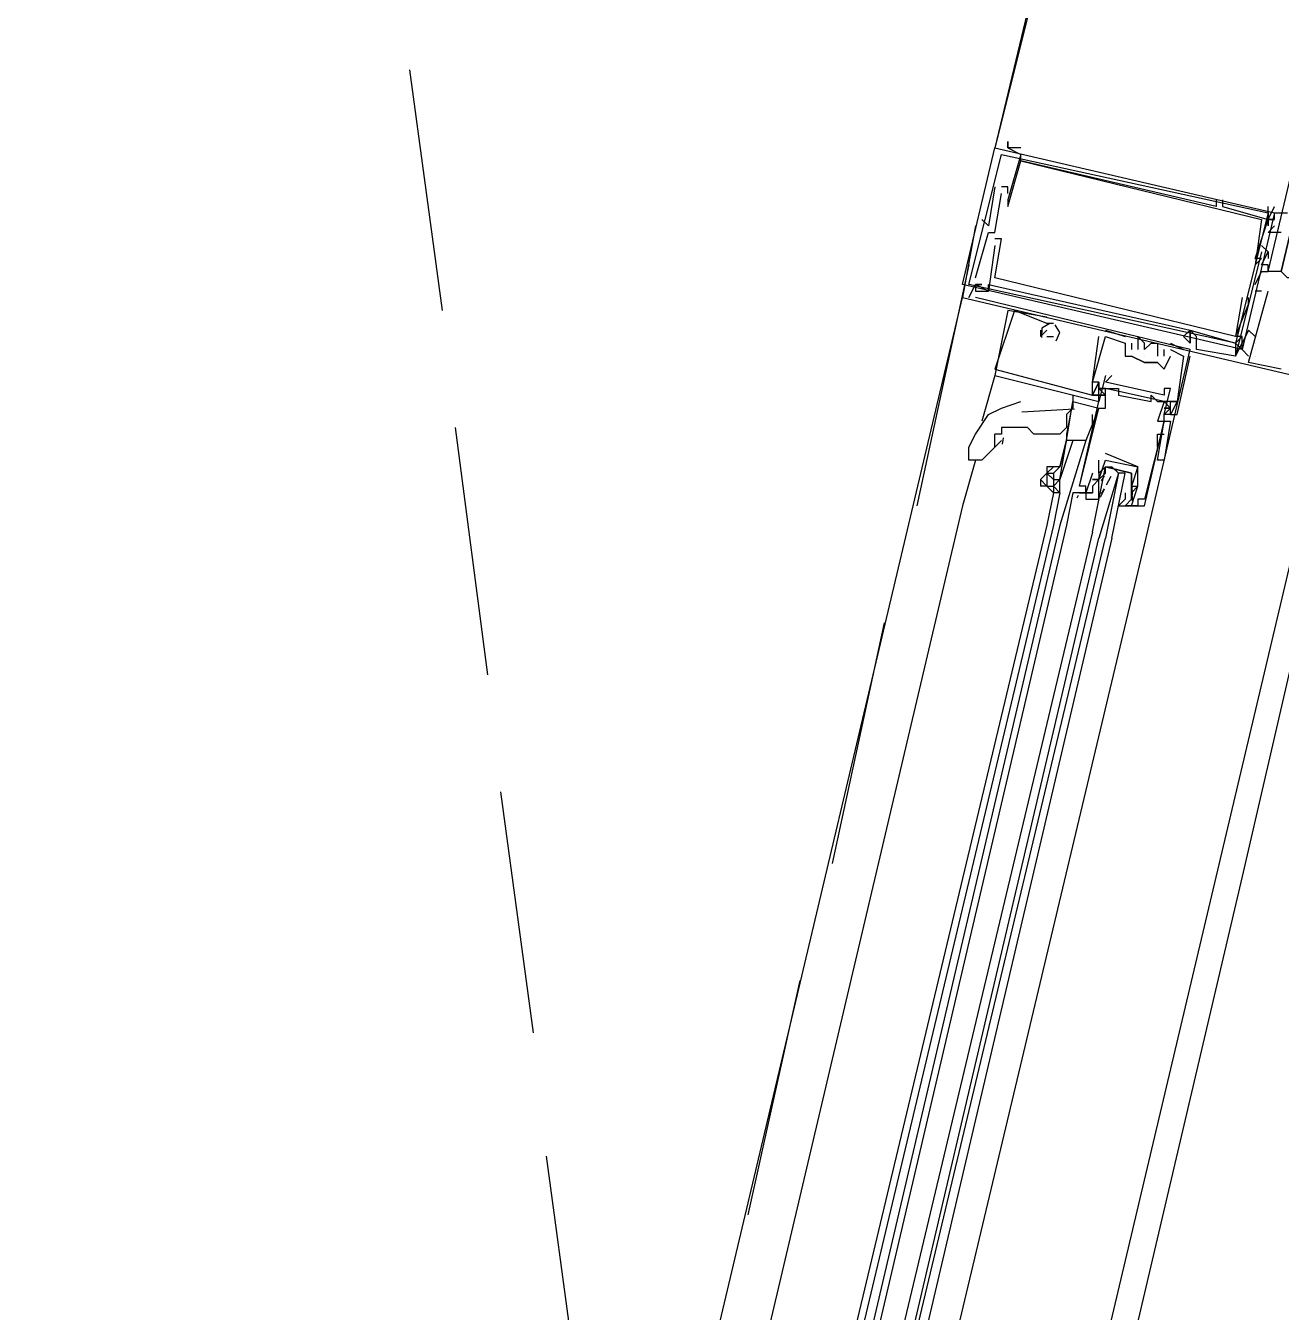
# Model space of a CAD drawing. Header units: feet. Extents: x -84 to 198, y -22 to 181.
# Drawn here: x 129.373 to 131.947, y 134.031 to 136.668 of the extents above; entities that cross this region are included whole.
import ezdxf

# ---------------------------------------------------------------- set-up
doc = ezdxf.new("R2010")
doc.units = ezdxf.units.FT
doc.layers.add('A-LINEA', color=7, linetype='CONTINUOUS')

msp = doc.modelspace()

# ---------------------------------------------------------------- linework, layer by layer
at = {"layer": 'A-LINEA'}
for p, q in [((132.28, 140.2844), (131.36, 136.4178)), ((131.48, 136.8978), (131.36, 136.4178)), ((130.16, 136.5778), (130.2267, 136.0844)), ((131.3867, 136.4311), (131.3867, 136.4311)), ((131.3867, 136.4311), (131.3867, 136.4311)), ((131.3867, 136.4311), (131.3867, 136.4311)), ((131.3867, 136.4178), (131.3867, 136.4178)), ((131.3867, 136.4178), (131.3867, 136.4178)), ((131.3867, 136.4178), (131.3867, 136.4178)), ((131.3867, 136.4178), (131.3867, 136.4178)), ((131.3867, 136.4178), (131.3867, 136.4178)), ((131.3867, 136.4178), (131.3867, 136.4178)), ((131.4133, 136.4178), (131.4133, 136.4178)), ((131.4133, 136.4178), (131.4133, 136.4178)), ((131.4133, 136.4178), (131.4133, 136.4178)), ((131.4133, 136.4044), (131.4133, 136.4044)), ((131.4133, 136.4044), (131.4133, 136.4044)), ((131.4133, 136.4044), (131.4133, 136.4044)), ((131.4133, 136.4044), (131.4133, 136.4044)), ((131.4133, 136.4044), (131.4133, 136.4044)), ((131.4133, 136.4044), (131.4133, 136.4044)), ((131.4133, 136.3911), (131.4133, 136.3911)), ((131.4133, 136.3911), (131.4133, 136.3911)), ((131.4133, 136.3911), (131.4133, 136.3911)), ((131.4133, 136.3911), (131.4133, 136.3911)), ((131.4133, 136.3911), (131.4133, 136.3911)), ((131.4133, 136.3911), (131.4133, 136.3911)), ((131.36, 136.3378), (131.36, 136.3378)), ((131.36, 136.3378), (131.36, 136.3378)), ((131.36, 136.3378), (131.36, 136.3378)), ((131.3733, 136.3378), (131.3733, 136.3378)), ((131.3733, 136.3378), (131.3733, 136.3378)), ((131.3733, 136.3378), (131.3733, 136.3378)), ((131.3733, 136.3244), (131.3733, 136.3244)), ((131.3733, 136.3244), (131.3733, 136.3244)), ((131.3733, 136.3244), (131.3733, 136.3244)), ((131.3867, 136.3378), (131.3867, 136.3378)), ((131.3867, 136.3378), (131.3867, 136.3378)), ((131.3867, 136.3378), (131.3867, 136.3378)), ((131.3867, 136.3244), (131.3867, 136.3244)), ((131.3867, 136.3244), (131.3867, 136.3244)), ((131.3867, 136.3244), (131.3867, 136.3244)), ((131.3867, 136.3111), (131.3867, 136.3111)), ((131.3867, 136.3111), (131.3867, 136.3111)), ((131.3867, 136.3111), (131.3867, 136.3111)), ((131.3867, 136.2978), (131.3867, 136.2978)), ((131.3867, 136.2978), (131.3867, 136.2978)), ((131.3867, 136.2978), (131.3867, 136.2978)), ((131.8133, 136.3111), (131.8133, 136.3111)), ((131.8133, 136.3111), (131.8133, 136.3111)), ((131.8133, 136.3111), (131.8133, 136.3111)), ((131.8133, 136.2978), (131.8133, 136.2978)), ((131.8133, 136.2978), (131.8133, 136.2978)), ((131.8133, 136.2978), (131.8133, 136.2978)), ((131.8267, 136.3111), (131.8267, 136.3111)), ((131.8267, 136.3111), (131.8267, 136.3111)), ((131.8267, 136.3111), (131.8267, 136.3111)), ((131.8267, 136.2978), (131.8267, 136.2978)), ((131.8267, 136.2978), (131.8267, 136.2978)), ((131.8267, 136.2978), (131.8267, 136.2978)), ((131.92, 136.2978), (131.92, 136.2978)), ((131.92, 136.2978), (131.92, 136.2978)), ((131.92, 136.2978), (131.92, 136.2978)), ((131.9333, 136.2978), (131.9333, 136.2978)), ((131.9333, 136.2978), (131.9333, 136.2978)), ((131.9333, 136.2978), (131.9333, 136.2978)), ((131.3333, 136.2711), (131.3333, 136.2711)), ((131.3333, 136.2711), (131.3333, 136.2711)), ((131.3333, 136.2711), (131.3333, 136.2711)), ((131.9067, 136.2711), (131.9067, 136.2711)), ((131.9067, 136.2711), (131.9067, 136.2711)), ((131.9067, 136.2711), (131.9067, 136.2711)), ((131.92, 136.2711), (131.92, 136.2711)), ((131.92, 136.2711), (131.92, 136.2711)), ((131.92, 136.2711), (131.92, 136.2711)), ((131.92, 136.2711), (131.92, 136.2711)), ((131.92, 136.2711), (131.92, 136.2711)), ((131.92, 136.2711), (131.92, 136.2711)), ((131.32, 136.2578), (131.32, 136.2578)), ((131.32, 136.2578), (131.32, 136.2578)), ((131.32, 136.2578), (131.32, 136.2578)), ((131.3333, 136.2578), (131.3333, 136.2578)), ((131.3333, 136.2578), (131.3333, 136.2578)), ((131.3333, 136.2578), (131.3333, 136.2578)), ((131.3467, 136.2578), (131.3467, 136.2578)), ((131.3467, 136.2578), (131.3467, 136.2578)), ((131.3467, 136.2578), (131.3467, 136.2578)), ((131.3467, 136.2444), (131.3467, 136.2444)), ((131.3467, 136.2444), (131.3467, 136.2444)), ((131.3467, 136.2444), (131.3467, 136.2444)), ((131.36, 136.2444), (131.36, 136.2444)), ((131.36, 136.2444), (131.36, 136.2444)), ((131.36, 136.2444), (131.36, 136.2444)), ((131.9467, 136.2578), (131.9467, 136.2578)), ((131.9467, 136.2578), (131.9467, 136.2578)), ((131.36, 136.2311), (131.36, 136.2311)), ((131.36, 136.2311), (131.36, 136.2311)), ((131.36, 136.2311), (131.36, 136.2311)), ((131.36, 136.2178), (131.36, 136.2178)), ((131.36, 136.2178), (131.36, 136.2178)), ((131.36, 136.2178), (131.36, 136.2178)), ((131.3733, 136.2311), (131.3733, 136.2311)), ((131.3733, 136.2311), (131.3733, 136.2311)), ((131.3733, 136.2311), (131.3733, 136.2311)), ((131.92, 136.2044), (131.9067, 136.2178)), ((131.9067, 136.2178), (131.9067, 136.2178)), ((131.92, 136.2044), (131.9067, 136.2178)), ((131.9067, 136.2178), (131.9067, 136.2178)), ((131.92, 136.2044), (131.9067, 136.2178)), ((131.9067, 136.2178), (131.9067, 136.2178)), ((131.8933, 136.1911), (131.8933, 136.1911)), ((131.8933, 136.1911), (131.8933, 136.1911)), ((131.8933, 136.1911), (131.8933, 136.1911)), ((131.9067, 136.2044), (131.9067, 136.2044)), ((131.9067, 136.2044), (131.9067, 136.2044)), ((131.9067, 136.2044), (131.9067, 136.2044)), ((131.9067, 136.1911), (131.9067, 136.1911)), ((131.9067, 136.1911), (131.9067, 136.1911)), ((131.9067, 136.1911), (131.9067, 136.1911)), ((131.92, 136.2044), (131.92, 136.2044)), ((131.92, 136.2044), (131.92, 136.2044)), ((131.92, 136.2044), (131.92, 136.2044)), ((131.92, 136.2044), (131.92, 136.2044)), ((131.92, 136.2044), (131.92, 136.2044)), ((131.92, 136.2044), (131.92, 136.2044)), ((131.92, 136.1911), (131.92, 136.1911)), ((131.92, 136.1911), (131.92, 136.1911)), ((131.92, 136.1911), (131.92, 136.1911)), ((131.3067, 136.1778), (131.2, 135.6844)), ((131.8933, 136.1778), (131.8933, 136.1778)), ((131.8933, 136.1778), (131.8933, 136.1778)), ((131.8933, 136.1778), (131.8933, 136.1778)), ((131.9067, 136.1778), (131.9067, 136.1778)), ((131.9067, 136.1778), (131.9067, 136.1778)), ((131.9067, 136.1778), (131.9067, 136.1778)), ((131.9067, 136.1644), (131.9067, 136.1644)), ((131.9067, 136.1644), (131.9067, 136.1644)), ((131.9067, 136.1644), (131.9067, 136.1644)), ((131.92, 136.1778), (131.92, 136.1778)), ((131.92, 136.1778), (131.92, 136.1778)), ((131.92, 136.1778), (131.92, 136.1778)), ((131.92, 136.1644), (131.92, 136.1644)), ((131.92, 136.1644), (131.92, 136.1644)), ((131.92, 136.1644), (131.92, 136.1644)), ((131.32, 136.1511), (131.32, 136.1511)), ((131.32, 136.1511), (131.32, 136.1511)), ((131.32, 136.1511), (131.32, 136.1511)), ((131.32, 136.1378), (131.32, 136.1378)), ((131.32, 136.1378), (131.32, 136.1378)), ((131.32, 136.1378), (131.32, 136.1378)), ((131.32, 136.1378), (131.32, 136.1378)), ((131.32, 136.1378), (131.32, 136.1378)), ((131.32, 136.1378), (131.32, 136.1378)), ((131.32, 136.1378), (131.32, 136.1378)), ((131.32, 136.1378), (131.32, 136.1378)), ((131.32, 136.1378), (131.32, 136.1378)), ((131.3333, 136.1378), (131.3333, 136.1378)), ((131.3333, 136.1378), (131.3333, 136.1378)), ((131.3333, 136.1378), (131.3333, 136.1378)), ((131.3467, 136.1378), (131.3467, 136.1378)), ((131.3467, 136.1378), (131.3467, 136.1378)), ((131.3467, 136.1378), (131.3467, 136.1378)), ((131.36, 136.1511), (131.36, 136.1511)), ((131.36, 136.1511), (131.36, 136.1511)), ((131.36, 136.1511), (131.36, 136.1511)), ((131.8933, 136.1378), (131.8933, 136.1378)), ((131.8933, 136.1378), (131.8933, 136.1378)), ((131.8933, 136.1378), (131.8933, 136.1378)), ((129.3733, 128.0044), (131.2933, 136.1111)), ((131.2933, 136.1111), (131.2933, 136.1111)), ((131.2933, 136.1111), (131.2933, 136.1111)), ((131.2933, 136.1111), (131.2933, 136.1111)), ((131.3067, 136.1111), (131.3067, 136.1111)), ((131.3067, 136.1111), (131.3067, 136.1111)), ((131.3067, 136.1111), (131.3067, 136.1111)), ((131.32, 136.1244), (131.32, 136.1244)), ((131.32, 136.1244), (131.32, 136.1244)), ((131.32, 136.1244), (131.32, 136.1244)), ((131.76, 136.0044), (131.32, 136.1111)), ((131.32, 136.1111), (131.32, 136.1111)), ((131.76, 136.0044), (131.32, 136.1111)), ((131.32, 136.1111), (131.32, 136.1111)), ((131.76, 136.0044), (131.32, 136.1111)), ((131.32, 136.1111), (131.32, 136.1111)), ((131.3467, 136.1244), (131.3467, 136.1244)), ((131.3467, 136.1244), (131.3467, 136.1244)), ((131.3467, 136.1244), (131.3467, 136.1244)), ((131.3467, 136.1244), (131.3467, 136.1244)), ((131.3467, 136.1244), (131.3467, 136.1244)), ((131.3467, 136.1244), (131.3467, 136.1244)), ((131.8667, 136.1111), (131.8667, 136.1111)), ((131.8667, 136.1111), (131.8667, 136.1111)), ((131.8667, 136.1111), (131.8667, 136.1111)), ((131.88, 136.1111), (131.88, 136.1111)), ((131.88, 136.1111), (131.88, 136.1111)), ((131.88, 136.1111), (131.88, 136.1111)), ((131.9067, 136.1244), (131.8933, 136.1244)), ((131.8933, 136.1244), (131.8933, 136.1244)), ((131.9067, 136.1244), (131.8933, 136.1244)), ((131.8933, 136.1244), (131.8933, 136.1244)), ((131.9067, 136.1244), (131.8933, 136.1244)), ((131.8933, 136.1244), (131.8933, 136.1244)), ((131.9067, 136.1244), (131.9067, 136.1244)), ((131.9067, 136.1244), (131.9067, 136.1244)), ((131.9067, 136.1244), (131.9067, 136.1244)), ((131.92, 136.1244), (131.92, 136.1244)), ((131.92, 136.1244), (131.92, 136.1244)), ((131.92, 136.1244), (131.92, 136.1244)), ((131.4667, 136.0711), (131.3867, 136.0844)), ((131.3867, 136.0844), (131.3867, 136.0844)), ((131.4667, 136.0711), (131.3867, 136.0844)), ((131.3867, 136.0844), (131.3867, 136.0844)), ((131.4667, 136.0711), (131.3867, 136.0844)), ((131.3867, 136.0844), (131.3867, 136.0844)), ((131.4, 136.0844), (131.4, 136.0844)), ((131.4, 136.0844), (131.4, 136.0844)), ((131.4, 136.0844), (131.4, 136.0844)), ((131.88, 136.0978), (131.88, 136.0978)), ((131.88, 136.0978), (131.88, 136.0978)), ((131.88, 136.0978), (131.88, 136.0978)), ((131.4667, 136.0711), (131.4667, 136.0711)), ((131.4667, 136.0711), (131.4667, 136.0711)), ((131.4667, 136.0711), (131.4667, 136.0711)), ((131.48, 136.0578), (131.4667, 136.0578)), ((131.4667, 136.0578), (131.4667, 136.0578)), ((131.4667, 136.0578), (131.4667, 136.0578)), ((131.48, 136.0578), (131.4667, 136.0578)), ((131.4667, 136.0578), (131.4667, 136.0578)), ((131.4667, 136.0578), (131.4667, 136.0578)), ((131.48, 136.0578), (131.4667, 136.0578)), ((131.4667, 136.0578), (131.4667, 136.0578)), ((131.4667, 136.0578), (131.4667, 136.0578)), ((131.48, 136.0578), (131.48, 136.0578)), ((131.48, 136.0578), (131.48, 136.0578)), ((131.48, 136.0578), (131.48, 136.0578)), ((131.4533, 136.0444), (131.4533, 136.0444)), ((131.4533, 136.0444), (131.4533, 136.0444)), ((131.4533, 136.0444), (131.4533, 136.0444)), ((131.4533, 136.0311), (131.4533, 136.0311)), ((131.4533, 136.0311), (131.4533, 136.0311)), ((131.4533, 136.0311), (131.4533, 136.0311)), ((131.4667, 136.0444), (131.4667, 136.0444)), ((131.4667, 136.0444), (131.4667, 136.0444)), ((131.4667, 136.0444), (131.4667, 136.0444)), ((131.4667, 136.0311), (131.48, 136.0311)), ((131.4667, 136.0311), (131.4667, 136.0311)), ((131.4667, 136.0311), (131.48, 136.0311)), ((131.4667, 136.0311), (131.4667, 136.0311)), ((131.4667, 136.0311), (131.48, 136.0311)), ((131.4667, 136.0311), (131.4667, 136.0311)), ((131.48, 136.0311), (131.48, 136.0311)), ((131.48, 136.0311), (131.48, 136.0311)), ((131.48, 136.0311), (131.48, 136.0311)), ((131.5733, 136.0311), (131.5733, 136.0311)), ((131.5733, 136.0311), (131.5733, 136.0311)), ((131.5733, 136.0311), (131.5733, 136.0311)), ((131.5867, 136.0444), (131.6267, 136.0311)), ((131.5867, 136.0444), (131.5867, 136.0444)), ((131.5867, 136.0444), (131.6267, 136.0311)), ((131.5867, 136.0444), (131.5867, 136.0444)), ((131.5867, 136.0444), (131.6267, 136.0311)), ((131.5867, 136.0444), (131.5867, 136.0444)), ((131.5867, 136.0311), (131.5867, 136.0311)), ((131.5867, 136.0311), (131.5867, 136.0311)), ((131.5867, 136.0311), (131.5867, 136.0311)), ((131.5867, 136.0311), (131.5867, 136.0311)), ((131.5867, 136.0311), (131.5867, 136.0311)), ((131.5867, 136.0311), (131.5867, 136.0311)), ((131.6267, 136.0311), (131.6267, 136.0311)), ((131.6267, 136.0311), (131.6267, 136.0311)), ((131.6267, 136.0311), (131.6267, 136.0311)), ((131.6533, 136.0311), (131.6533, 136.0311)), ((131.6533, 136.0311), (131.6533, 136.0311)), ((131.6533, 136.0311), (131.6533, 136.0311)), ((131.7467, 136.0311), (131.7467, 136.0311)), ((131.7467, 136.0311), (131.7467, 136.0311)), ((131.7467, 136.0311), (131.7467, 136.0311)), ((131.76, 136.0444), (131.76, 136.0444)), ((131.76, 136.0444), (131.76, 136.0444)), ((131.76, 136.0444), (131.76, 136.0444)), ((131.76, 136.0444), (131.76, 136.0444)), ((131.76, 136.0444), (131.76, 136.0444)), ((131.76, 136.0444), (131.76, 136.0444)), ((131.76, 136.0444), (131.76, 136.0444)), ((131.76, 136.0444), (131.76, 136.0444)), ((131.76, 136.0444), (131.76, 136.0444)), ((131.76, 136.0311), (131.76, 136.0311)), ((131.76, 136.0311), (131.76, 136.0311)), ((131.76, 136.0311), (131.76, 136.0311)), ((131.76, 136.0311), (131.76, 136.0311)), ((131.76, 136.0311), (131.76, 136.0311)), ((131.76, 136.0311), (131.76, 136.0311)), ((131.7733, 136.0311), (131.7733, 136.0311)), ((131.7733, 136.0311), (131.7733, 136.0311)), ((131.7733, 136.0311), (131.7733, 136.0311)), ((131.8533, 136.0311), (131.8533, 136.0311)), ((131.8533, 136.0311), (131.8533, 136.0311)), ((131.8533, 136.0311), (131.8533, 136.0311)), ((131.8533, 136.0311), (131.8533, 136.0311)), ((131.8533, 136.0311), (131.8533, 136.0311)), ((131.8533, 136.0311), (131.8533, 136.0311)), ((131.8667, 136.0311), (131.8667, 136.0311)), ((131.8667, 136.0311), (131.8667, 136.0311)), ((131.8667, 136.0311), (131.8667, 136.0311)), ((131.6267, 136.0178), (131.6267, 136.0178)), ((131.6267, 136.0178), (131.6267, 136.0178)), ((131.6267, 136.0178), (131.6267, 136.0178)), ((131.6267, 136.0178), (131.6267, 136.0178)), ((131.6267, 136.0178), (131.6267, 136.0178)), ((131.6267, 136.0178), (131.6267, 136.0178)), ((131.64, 136.0178), (131.64, 136.0178)), ((131.64, 136.0178), (131.64, 136.0178)), ((131.64, 136.0178), (131.64, 136.0178)), ((131.64, 136.0044), (131.64, 136.0044)), ((131.64, 136.0044), (131.64, 136.0044)), ((131.64, 136.0044), (131.64, 136.0044)), ((131.6533, 136.0044), (131.6533, 136.0044)), ((131.6533, 136.0044), (131.6533, 136.0044)), ((131.6533, 136.0044), (131.6533, 136.0044)), ((131.6667, 136.0178), (131.6667, 136.0178)), ((131.6667, 136.0178), (131.6667, 136.0178)), ((131.6667, 136.0178), (131.6667, 136.0178)), ((131.6667, 136.0044), (131.6667, 136.0044)), ((131.6667, 136.0044), (131.6667, 136.0044)), ((131.6667, 136.0044), (131.6667, 136.0044)), ((131.6667, 135.6044), (131.76, 136.0044)), ((131.68, 136.0178), (131.68, 136.0178)), ((131.68, 136.0178), (131.68, 136.0178)), ((131.68, 136.0178), (131.68, 136.0178)), ((131.6933, 136.0178), (131.6933, 136.0178)), ((131.6933, 136.0178), (131.6933, 136.0178)), ((131.6933, 136.0178), (131.6933, 136.0178)), ((131.7067, 135.9911), (131.7067, 136.0044)), ((131.7067, 136.0044), (131.7067, 136.0044)), ((131.7067, 135.9911), (131.7067, 136.0044)), ((131.7067, 136.0044), (131.7067, 136.0044)), ((131.7067, 135.9911), (131.7067, 136.0044)), ((131.7067, 136.0044), (131.7067, 136.0044)), ((131.72, 136.0178), (131.7467, 136.0044)), ((131.72, 136.0178), (131.72, 136.0178)), ((131.72, 136.0178), (131.7467, 136.0044)), ((131.72, 136.0178), (131.72, 136.0178)), ((131.72, 136.0178), (131.7467, 136.0044)), ((131.72, 136.0178), (131.72, 136.0178)), ((131.72, 136.0044), (131.72, 136.0044)), ((131.72, 136.0044), (131.72, 136.0044)), ((131.72, 136.0044), (131.72, 136.0044)), ((131.72, 136.0044), (131.72, 136.0044)), ((131.72, 136.0044), (131.72, 136.0044)), ((131.72, 136.0044), (131.72, 136.0044)), ((131.7467, 136.0044), (131.7467, 136.0044)), ((131.7467, 136.0044), (131.7467, 136.0044)), ((131.7467, 136.0044), (131.7467, 136.0044)), ((131.76, 136.0178), (131.76, 136.0178)), ((131.76, 136.0178), (131.76, 136.0178)), ((131.76, 136.0178), (131.76, 136.0178)), ((131.76, 136.0178), (131.76, 136.0178)), ((131.76, 136.0178), (131.76, 136.0178)), ((131.76, 136.0178), (131.76, 136.0178)), ((131.76, 136.0044), (131.76, 136.0044)), ((131.76, 136.0044), (131.76, 136.0044)), ((131.76, 136.0044), (131.76, 136.0044)), ((131.7733, 136.0044), (131.7733, 136.0044)), ((131.7733, 136.0044), (131.7733, 136.0044)), ((131.7733, 136.0044), (131.7733, 136.0044)), ((131.8533, 136.0178), (131.8533, 136.0178)), ((131.8533, 136.0178), (131.8533, 136.0178)), ((131.8533, 136.0178), (131.8533, 136.0178)), ((131.8667, 136.0178), (131.8667, 136.0178)), ((131.8667, 136.0178), (131.8667, 136.0178)), ((131.8667, 136.0178), (131.8667, 136.0178)), ((131.8933, 136.0178), (131.8933, 136.0178)), ((131.8933, 136.0178), (131.8933, 136.0178)), ((131.6267, 135.9911), (131.6267, 135.9911)), ((131.6267, 135.9911), (131.6267, 135.9911)), ((131.6267, 135.9911), (131.6267, 135.9911)), ((131.64, 135.9911), (131.64, 135.9911)), ((131.64, 135.9911), (131.64, 135.9911)), ((131.64, 135.9911), (131.64, 135.9911)), ((131.64, 135.9911), (131.64, 135.9911)), ((131.6667, 135.9911), (131.6667, 135.9911)), ((131.6667, 135.9911), (131.6667, 135.9911)), ((131.6667, 135.9911), (131.6667, 135.9911)), ((131.6667, 135.9778), (131.6667, 135.9778)), ((131.6667, 135.9778), (131.6667, 135.9778)), ((131.6667, 135.9778), (131.6667, 135.9778)), ((131.6667, 135.9778), (131.6667, 135.9778)), ((131.6667, 135.9778), (131.6667, 135.9778)), ((131.6933, 135.9911), (131.6933, 135.9911)), ((131.6933, 135.9911), (131.6933, 135.9911)), ((131.6933, 135.9911), (131.6933, 135.9911)), ((131.6933, 135.9778), (131.6933, 135.9778)), ((131.6933, 135.9778), (131.6933, 135.9778)), ((131.6933, 135.9778), (131.6933, 135.9778)), ((131.7067, 135.9911), (131.7067, 135.9911)), ((131.7067, 135.9911), (131.7067, 135.9911)), ((131.7067, 135.9911), (131.7067, 135.9911)), ((131.72, 135.9911), (131.72, 135.9911)), ((131.72, 135.9911), (131.72, 135.9911)), ((131.72, 135.9911), (131.72, 135.9911)), ((131.7467, 135.9911), (131.7467, 135.9911)), ((131.7467, 135.9911), (131.7467, 135.9911)), ((131.7467, 135.9911), (131.7467, 135.9911)), ((131.7467, 135.9911), (131.7467, 135.9911)), ((131.7467, 135.9911), (131.7467, 135.9911)), ((131.7467, 135.9911), (131.7467, 135.9911)), ((131.76, 135.9911), (131.76, 135.9911)), ((131.76, 135.9911), (131.76, 135.9911)), ((131.76, 135.9911), (131.76, 135.9911)), ((131.8533, 135.9911), (131.8533, 135.9911)), ((131.8533, 135.9911), (131.8533, 135.9911)), ((131.8533, 135.9911), (131.8533, 135.9911)), ((131.8533, 135.9911), (131.8533, 135.9911)), ((131.8533, 135.9911), (131.8533, 135.9911)), ((131.8533, 135.9911), (131.8533, 135.9911)), ((131.88, 135.9778), (131.88, 135.9778)), ((131.88, 135.9778), (131.88, 135.9778)), ((131.88, 135.9778), (131.88, 135.9778)), ((131.8933, 135.9911), (131.8933, 135.9911)), ((131.36, 135.9511), (131.3333, 135.8578)), ((131.36, 135.9644), (131.36, 135.9644)), ((131.36, 135.9644), (131.36, 135.9644)), ((131.36, 135.9644), (131.36, 135.9644)), ((131.36, 135.9511), (131.36, 135.9511)), ((131.36, 135.9511), (131.36, 135.9511)), ((131.36, 135.9511), (131.36, 135.9511)), ((131.36, 135.9511), (131.36, 135.9511)), ((131.36, 135.9511), (131.36, 135.9511)), ((131.36, 135.9511), (131.36, 135.9511)), ((131.5867, 135.9511), (131.5733, 135.8978)), ((131.5867, 135.9511), (131.5867, 135.9511)), ((131.6, 135.9511), (131.6, 135.9511)), ((131.7067, 135.9644), (131.7067, 135.9644)), ((131.7067, 135.9644), (131.7067, 135.9644)), ((131.7067, 135.9644), (131.7067, 135.9644)), ((131.9467, 135.9644), (131.9467, 135.9644)), ((131.9467, 135.9644), (131.9467, 135.9644)), ((131.9467, 135.9644), (131.9467, 135.9644)), ((130.1333, 127.8178), (132.0533, 135.9378)), ((131.56, 135.9378), (131.56, 135.9378)), ((131.56, 135.9378), (131.56, 135.9378)), ((131.56, 135.9378), (131.56, 135.9378)), ((131.56, 135.9378), (131.56, 135.9378)), ((131.56, 135.9378), (131.56, 135.9378)), ((131.56, 135.9378), (131.56, 135.9378)), ((131.5733, 135.9378), (131.5733, 135.9378)), ((131.5733, 135.9378), (131.5733, 135.9378)), ((131.5733, 135.9378), (131.5733, 135.9378)), ((131.5733, 135.9378), (131.5733, 135.9378)), ((131.5733, 135.9378), (131.5733, 135.9378)), ((131.5733, 135.9378), (131.5733, 135.9378)), ((131.5733, 135.9244), (131.5867, 135.9244)), ((131.5733, 135.9244), (131.5867, 135.9244)), ((131.5733, 135.9244), (131.5733, 135.9244)), ((131.5733, 135.9244), (131.5733, 135.9244)), ((131.5733, 135.9244), (131.5867, 135.9244)), ((131.5733, 135.9244), (131.5867, 135.9244)), ((131.5733, 135.9244), (131.5733, 135.9244)), ((131.5733, 135.9244), (131.5733, 135.9244)), ((131.5733, 135.9244), (131.5867, 135.9244)), ((131.5733, 135.9244), (131.5867, 135.9244)), ((131.5733, 135.9244), (131.5733, 135.9244)), ((131.5733, 135.9244), (131.5733, 135.9244)), ((131.5867, 135.9378), (131.5867, 135.9378)), ((131.5867, 135.9244), (131.5867, 135.9244)), ((131.7067, 135.8978), (131.5867, 135.9244)), ((131.7067, 135.8978), (131.5867, 135.9244)), ((131.7067, 135.8978), (131.5867, 135.9244)), ((131.6, 135.9244), (131.6, 135.9244)), ((131.6133, 135.9244), (131.6133, 135.9244)), ((131.7067, 135.9244), (131.7067, 135.9244)), ((131.72, 135.9244), (131.72, 135.9244)), ((131.52, 135.9111), (131.52, 135.8978)), ((131.56, 135.9111), (131.56, 135.9111)), ((131.56, 135.9111), (131.56, 135.9111)), ((131.56, 135.9111), (131.56, 135.9111)), ((131.56, 135.9111), (131.56, 135.9111)), ((131.56, 135.9111), (131.56, 135.9111)), ((131.56, 135.9111), (131.56, 135.9111)), ((131.56, 135.8978), (131.56, 135.8978)), ((131.5733, 135.9111), (131.5867, 135.9111)), ((131.5733, 135.9111), (131.5733, 135.9111)), ((131.5733, 135.9111), (131.5867, 135.9111)), ((131.5733, 135.9111), (131.5733, 135.9111)), ((131.5733, 135.9111), (131.5867, 135.9111)), ((131.5733, 135.9111), (131.5733, 135.9111)), ((131.5733, 135.8978), (131.5733, 135.8978)), ((131.5733, 135.8978), (131.5733, 135.8978)), ((131.5733, 135.8978), (131.5733, 135.8978)), ((131.5733, 135.8978), (131.5733, 135.8978)), ((131.5733, 135.8978), (131.5733, 135.8978)), ((131.6133, 135.9111), (131.6133, 135.9111)), ((131.68, 135.9111), (131.68, 135.9111)), ((131.68, 135.8978), (131.68, 135.8978)), ((131.6933, 135.8978), (131.6933, 135.8978)), ((131.7067, 135.9111), (131.7067, 135.9111)), ((131.7067, 135.8978), (131.7067, 135.8978)), ((131.72, 135.8978), (131.7067, 135.8978)), ((131.72, 135.8978), (131.72, 135.8978)), ((131.72, 135.8978), (131.72, 135.8978)), ((131.72, 135.8978), (131.72, 135.8978)), ((131.72, 135.8978), (131.72, 135.8978)), ((131.7333, 135.8978), (131.7333, 135.8978)), ((131.7333, 135.8978), (131.7333, 135.8978)), ((131.7333, 135.8978), (131.7333, 135.8978)), ((131.7333, 135.8978), (131.7333, 135.8978)), ((131.7333, 135.8978), (131.7333, 135.8978)), ((131.7333, 135.8978), (131.7333, 135.8978)), ((131.5228, 135.8823), (131.4152, 135.8762)), ((131.5733, 135.8844), (131.5467, 135.8178)), ((131.56, 135.8311), (131.56, 135.8711)), ((131.5733, 135.8844), (131.5733, 135.8844)), ((131.5867, 135.8844), (131.5867, 135.8844)), ((131.7067, 135.8711), (131.7067, 135.8711)), ((131.72, 135.8711), (131.7067, 135.8711)), ((131.72, 135.8711), (131.72, 135.8711)), ((131.72, 135.8711), (131.72, 135.8711)), ((131.72, 135.8711), (131.72, 135.8711)), ((131.7333, 135.8711), (131.7333, 135.8711)), ((131.7333, 135.8711), (131.7333, 135.8711)), ((131.7333, 135.8711), (131.7333, 135.8711)), ((130.2533, 135.8444), (130.32, 135.3378)), ((131.3467, 135.8578), (131.3467, 135.8578)), ((131.6933, 135.8578), (131.6933, 135.8578)), ((131.6933, 135.7778), (131.7067, 135.8578)), ((131.6933, 135.7778), (131.7067, 135.8578)), ((131.7067, 135.8578), (131.7067, 135.8578)), ((131.7067, 135.8578), (131.7067, 135.8578)), ((131.72, 135.8578), (131.72, 135.8578)), ((131.3733, 135.8178), (131.36, 135.8044)), ((131.3766, 135.8234), (131.3748, 135.8105)), ((131.4933, 135.8311), (131.4933, 135.8311)), ((131.4933, 135.8311), (131.4933, 135.8311)), ((131.5467, 135.8178), (131.4933, 135.6444)), ((131.4933, 135.7644), (131.5067, 135.8178)), ((131.5067, 135.8178), (131.4933, 135.7644)), ((131.5067, 135.8311), (131.5067, 135.8311)), ((131.5067, 135.8178), (131.5067, 135.8178)), ((131.6933, 135.8044), (131.6933, 135.8311)), ((131.6933, 135.8311), (131.7067, 135.8311)), ((131.5867, 135.7911), (131.5867, 135.7911)), ((131.6933, 135.8044), (131.6933, 135.8044)), ((131.32, 135.7778), (131.2933, 135.6844)), ((131.5733, 135.7511), (131.5733, 135.7778)), ((131.5733, 135.7778), (131.5733, 135.7778)), ((131.5867, 135.7778), (131.5867, 135.7778)), ((131.5867, 135.7778), (131.5867, 135.7778)), ((131.6, 135.7644), (131.6133, 135.7511)), ((131.6533, 135.7644), (131.6533, 135.7644)), ((131.6533, 135.7644), (131.6533, 135.7644)), ((131.7067, 135.7778), (131.7067, 135.7778)), ((131.4533, 135.7378), (131.4533, 135.7244)), ((131.56, 135.7511), (131.56, 135.7511)), ((131.56, 135.7378), (131.56, 135.7378)), ((131.56, 135.7378), (131.56, 135.7378)), ((131.5733, 135.7511), (131.5733, 135.7511)), ((131.5733, 135.7378), (131.5733, 135.7378)), ((131.5733, 135.7378), (131.5733, 135.7378)), ((131.5782, 135.7355), (131.5844, 135.7457)), ((131.5867, 135.7511), (131.5867, 135.7511)), ((131.5886, 135.7273), (131.5983, 135.7452)), ((131.6267, 135.7378), (131.6267, 135.7378)), ((131.4667, 135.7244), (131.4667, 135.7244)), ((131.48, 135.7111), (131.4667, 135.6444)), ((131.48, 135.7244), (131.48, 135.7111)), ((131.48, 135.7244), (131.48, 135.7111)), ((131.4933, 135.7111), (131.48, 135.6444)), ((131.4933, 135.7111), (131.4933, 135.7111)), ((131.5333, 135.7244), (131.5333, 135.7244)), ((131.5333, 135.7244), (131.5333, 135.7244)), ((131.5333, 135.7111), (131.56, 135.7111)), ((131.5333, 135.7111), (131.5333, 135.7111)), ((131.5467, 135.7244), (131.5467, 135.7244)), ((131.5467, 135.7111), (131.5467, 135.7111)), ((131.56, 135.7111), (131.56, 135.7111)), ((131.5733, 135.7244), (131.5733, 135.7244)), ((131.5733, 135.7111), (131.5733, 135.7244)), ((131.5733, 135.7111), (131.5733, 135.7111)), ((131.5764, 135.7019), (131.5848, 135.7181)), ((131.5782, 135.7089), (131.5844, 135.719)), ((131.5867, 135.7244), (131.5867, 135.7244)), ((131.6267, 135.7111), (131.6267, 135.6978)), ((131.6267, 135.7111), (131.6267, 135.7111)), ((131.64, 135.7244), (131.64, 135.7244)), ((131.64, 135.7111), (131.64, 135.7111)), ((131.6401, 135.7342), (131.6412, 135.7224)), ((131.6408, 135.7129), (131.6411, 135.6946)), ((131.6409, 135.7267), (131.6414, 135.7063)), ((131.6533, 135.7244), (131.6533, 135.7244)), ((131.6533, 135.7244), (131.6533, 135.7244)), ((131.2933, 135.6844), (130.44, 132.0578)), ((131.5285, 135.7004), (131.5312, 135.706)), ((131.5285, 135.7004), (131.5312, 135.706)), ((131.5285, 135.7004), (131.5312, 135.706)), ((131.6267, 135.6978), (131.6267, 135.6978)), ((131.6267, 135.6844), (131.6267, 135.6844)), ((131.64, 135.6978), (131.64, 135.6978)), ((131.64, 135.6844), (131.64, 135.6844)), ((131.6401, 135.7076), (131.6412, 135.6957)), ((131.6533, 135.6978), (131.6533, 135.6978)), ((131.6533, 135.6844), (131.6533, 135.6844)), ((131.6667, 135.6978), (131.6667, 135.6978)), ((131.6667, 135.6844), (131.6667, 135.6844)), ((131.4667, 135.6444), (130.6, 132.0178)), ((131.48, 135.6444), (130.6133, 132.0044)), ((131.4933, 135.6444), (130.64, 132.0044)), ((131.5067, 135.6444), (130.6533, 132.0044)), ((130.8, 131.9644), (131.6667, 135.6044)), ((131.1333, 135.4444), (131.0267, 134.9511)), ((130.3467, 135.0978), (130.4133, 134.6044)), ((130.96, 134.7111), (130.8533, 134.2311)), ((130.44, 134.3511), (130.5067, 133.8578))]:
    msp.add_line(p, q, dxfattribs=at)
for points in [[(133.3467, 141.1778), (133.1333, 140.2578), (132.9067, 139.3511), (132.7067, 138.4444), (132.4933, 137.5511), (132.28, 136.6711), (132.0667, 135.7911), (131.8667, 134.9244), (131.6667, 134.0711), (131.4667, 133.2178), (131.2667, 132.3644), (131.0667, 131.5244), (130.8667, 130.6978), (130.6667, 129.8844), (130.48, 129.0711), (130.2933, 128.2578), (130.1067, 127.4711)], [(132.9067, 140.2578), (132.92, 140.2578), (131.9467, 136.1644), (131.9333, 136.1644), (131.92, 136.1644), (132.8933, 140.2578), (132.9067, 140.2578)], [(132.9333, 140.2444), (131.9733, 136.1511), (131.96, 136.1511), (131.9467, 136.1644), (132.92, 140.2444), (132.92, 140.2578), (132.9333, 140.2444)], [(131.4133, 136.4178), (131.3867, 136.4178), (131.3867, 136.4311), (131.3867, 136.4178), (131.4133, 136.4044), (131.3867, 136.3111), (131.3867, 136.2978), (131.4133, 136.3911), (131.9067, 136.2711), (131.8933, 136.1778), (131.8933, 136.1778), (131.9067, 136.1911), (131.8933, 136.1911), (131.92, 136.2711), (131.9333, 136.2978)], [(131.4133, 136.4178), (131.3867, 136.4178), (131.3867, 136.4311), (131.3867, 136.4178), (131.4133, 136.4044), (131.3867, 136.3111), (131.3867, 136.2978), (131.4133, 136.3911), (131.9067, 136.2711), (131.8933, 136.1778), (131.8933, 136.1778), (131.9067, 136.1911), (131.8933, 136.1911), (131.92, 136.2711), (131.9333, 136.2978)], [(131.4133, 136.4178), (131.3867, 136.4178), (131.3867, 136.4311), (131.3867, 136.4178), (131.4133, 136.4044), (131.3867, 136.3111), (131.3867, 136.2978), (131.4133, 136.3911), (131.9067, 136.2711), (131.8933, 136.1778), (131.8933, 136.1778), (131.9067, 136.1911), (131.8933, 136.1911), (131.92, 136.2711), (131.9333, 136.2978)], [(131.2933, 136.1378), (131.36, 136.4178), (131.9333, 136.2844), (131.8667, 136.0044), (131.2933, 136.1378)], [(131.3067, 136.1378), (131.3733, 136.4044), (131.92, 136.2844), (131.8533, 136.0178), (131.3067, 136.1378)], [(131.8133, 136.3111), (131.8133, 136.2978), (131.4133, 136.3911), (131.4133, 136.4044)], [(131.8133, 136.3111), (131.8133, 136.2978), (131.4133, 136.3911), (131.4133, 136.4044)], [(131.8133, 136.3111), (131.8133, 136.2978), (131.4133, 136.3911), (131.4133, 136.4044)], [(131.32, 136.1511), (131.3467, 136.2444), (131.36, 136.2444), (131.3733, 136.3244)], [(131.32, 136.1511), (131.3467, 136.2444), (131.36, 136.2444), (131.3733, 136.3244)], [(131.32, 136.1511), (131.3467, 136.2444), (131.36, 136.2444), (131.3733, 136.3244)], [(131.36, 136.3378), (131.3467, 136.2578), (131.3333, 136.2711)], [(131.36, 136.3378), (131.3467, 136.2578), (131.3333, 136.2711)], [(131.36, 136.3378), (131.3467, 136.2578), (131.3333, 136.2711)], [(131.3867, 136.3244), (131.3867, 136.3378), (131.3733, 136.3378)], [(131.3867, 136.3244), (131.3867, 136.3378), (131.3733, 136.3378)], [(131.3867, 136.3244), (131.3867, 136.3378), (131.3733, 136.3378)], [(131.8267, 136.3111), (131.8267, 136.2978), (131.92, 136.2711), (131.92, 136.2978), (131.92, 136.2978)], [(131.8267, 136.3111), (131.8267, 136.2978), (131.92, 136.2711), (131.92, 136.2978), (131.92, 136.2978)], [(131.8267, 136.3111), (131.8267, 136.2978), (131.92, 136.2711), (131.92, 136.2978), (131.92, 136.2978)], [(131.9333, 136.2711), (131.92, 136.2711), (131.92, 136.2578), (131.92, 136.2711), (131.92, 136.2711), (131.92, 136.2711), (131.92, 136.2844), (131.92, 136.2844), (131.92, 136.2711), (131.9333, 136.2711), (131.9333, 136.2711), (131.9333, 136.2844), (131.9333, 136.2844), (131.96, 136.2844), (131.96, 136.2844), (131.96, 136.2844)], [(131.9467, 136.2711), (131.9467, 136.2711), (131.9467, 136.2711)], [(131.32, 136.2578), (131.2933, 136.1111), (131.9733, 135.9511)], [(131.32, 136.2578), (131.2933, 136.1111), (131.9733, 135.9511)], [(131.32, 136.2578), (131.2933, 136.1111), (131.9733, 135.9511)], [(131.9467, 136.2444), (131.9467, 136.2444), (131.9467, 136.2444), (131.92, 136.2444), (131.92, 136.2444), (131.9333, 136.2578), (131.9333, 136.2578)], [(131.36, 136.2178), (131.3467, 136.1244), (131.32, 136.1378), (131.32, 136.1244), (131.3467, 136.1244), (131.3467, 136.1378), (131.76, 136.0444), (131.7467, 136.0311), (131.76, 136.0178), (131.76, 136.0311), (131.76, 136.0444), (131.8533, 136.0178)], [(131.36, 136.2178), (131.3467, 136.1244), (131.32, 136.1378), (131.32, 136.1244), (131.3467, 136.1244), (131.3467, 136.1378), (131.76, 136.0444), (131.7467, 136.0311), (131.76, 136.0178), (131.76, 136.0311), (131.76, 136.0444), (131.8533, 136.0178)], [(131.36, 136.2178), (131.3467, 136.1244), (131.32, 136.1378), (131.32, 136.1244), (131.3467, 136.1244), (131.3467, 136.1378), (131.76, 136.0444), (131.7467, 136.0311), (131.76, 136.0178), (131.76, 136.0311), (131.76, 136.0444), (131.8533, 136.0178)], [(131.8667, 136.1111), (131.8533, 136.0311), (131.36, 136.1511), (131.3733, 136.2311), (131.36, 136.2311)], [(131.8667, 136.1111), (131.8533, 136.0311), (131.36, 136.1511), (131.3733, 136.2311), (131.36, 136.2311)], [(131.8667, 136.1111), (131.8533, 136.0311), (131.36, 136.1511), (131.3733, 136.2311), (131.36, 136.2311)], [(131.9067, 136.2044), (131.8533, 135.9911), (131.7733, 136.0044), (131.7733, 136.0311), (131.76, 136.0444), (131.76, 136.0311), (131.76, 136.0178)], [(131.9067, 136.2044), (131.8533, 135.9911), (131.7733, 136.0044), (131.7733, 136.0311), (131.76, 136.0444), (131.76, 136.0311), (131.76, 136.0178)], [(131.9067, 136.2044), (131.8533, 135.9911), (131.7733, 136.0044), (131.7733, 136.0311), (131.76, 136.0444), (131.76, 136.0311), (131.76, 136.0178)], [(131.8933, 136.1378), (131.9067, 136.1644), (131.92, 136.1644), (131.92, 136.1778), (131.9067, 136.1778), (131.92, 136.2044), (131.92, 136.1911)], [(131.8933, 136.1378), (131.9067, 136.1644), (131.92, 136.1644), (131.92, 136.1778), (131.9067, 136.1778), (131.92, 136.2044), (131.92, 136.1911)], [(131.8933, 136.1378), (131.9067, 136.1644), (131.92, 136.1644), (131.92, 136.1778), (131.9067, 136.1778), (131.92, 136.2044), (131.92, 136.1911)], [(131.3067, 136.1111), (131.32, 136.1378), (131.3333, 136.1378), (131.32, 136.1378)], [(131.3067, 136.1111), (131.32, 136.1378), (131.3333, 136.1378), (131.32, 136.1378)], [(131.3067, 136.1111), (131.32, 136.1378), (131.3333, 136.1378), (131.32, 136.1378)], [(131.8667, 136.0311), (131.8533, 136.0311), (131.88, 136.0978), (131.88, 136.1111), (131.88, 136.1111)], [(131.8667, 136.0311), (131.8533, 136.0311), (131.88, 136.0978), (131.88, 136.1111), (131.88, 136.1111)], [(131.8667, 136.0311), (131.8533, 136.0311), (131.88, 136.0978), (131.88, 136.1111), (131.88, 136.1111)], [(131.9467, 135.9644), (131.88, 135.9778), (131.92, 136.1244)], [(131.9467, 135.9644), (131.88, 135.9778), (131.92, 136.1244)], [(131.9467, 135.9644), (131.88, 135.9778), (131.92, 136.1244)], [(131.3867, 136.0844), (131.36, 135.9511), (131.5733, 135.8978), (131.5733, 135.9111), (131.56, 135.9111), (131.5733, 135.9378), (131.5733, 135.9244), (131.5733, 135.9378), (131.56, 135.9378), (131.5867, 136.0311), (131.6267, 136.0178), (131.6267, 135.9911), (131.64, 135.9911), (131.6667, 135.9778), (131.6933, 135.9778), (131.7067, 135.9644), (131.72, 135.9911)], [(131.4667, 136.0578), (131.4, 136.0844), (131.36, 135.9644), (131.56, 135.9111), (131.56, 135.9378), (131.56, 135.9378), (131.5733, 136.0311)], [(131.3867, 136.0844), (131.36, 135.9511), (131.5733, 135.8978), (131.5733, 135.9111), (131.56, 135.9111), (131.5733, 135.9378), (131.5733, 135.9244), (131.5733, 135.9378), (131.56, 135.9378), (131.5867, 136.0311), (131.6267, 136.0178), (131.6267, 135.9911), (131.64, 135.9911), (131.6667, 135.9778), (131.6933, 135.9778), (131.7067, 135.9644), (131.72, 135.9911)], [(131.4667, 136.0578), (131.4, 136.0844), (131.36, 135.9644), (131.56, 135.9111), (131.56, 135.9378), (131.56, 135.9378), (131.5733, 136.0311)], [(131.3867, 136.0844), (131.36, 135.9511), (131.5733, 135.8978), (131.5733, 135.9111), (131.56, 135.9111), (131.5733, 135.9378), (131.5733, 135.9244), (131.5733, 135.9378), (131.56, 135.9378), (131.5867, 136.0311), (131.6267, 136.0178), (131.6267, 135.9911), (131.64, 135.9911), (131.6667, 135.9778), (131.6933, 135.9778), (131.7067, 135.9644), (131.72, 135.9911)], [(131.4667, 136.0578), (131.4, 136.0844), (131.36, 135.9644), (131.56, 135.9111), (131.56, 135.9378), (131.56, 135.9378), (131.5733, 136.0311)], [(131.4723, 136.0578), (131.4562, 136.0481), (131.4552, 136.0293)], [(131.4723, 136.0578), (131.4562, 136.0481), (131.4552, 136.0293)], [(131.4723, 136.0578), (131.4562, 136.0481), (131.4552, 136.0293)], [(131.4857, 136.0221), (131.4933, 136.0393), (131.4832, 136.0552)], [(131.4857, 136.0221), (131.4933, 136.0393), (131.4832, 136.0552)], [(131.4857, 136.0221), (131.4933, 136.0393), (131.4832, 136.0552)], [(131.4533, 136.0444), (131.4533, 136.0311), (131.4667, 136.0444), (131.4667, 136.0444)], [(131.4533, 136.0444), (131.4533, 136.0311), (131.4667, 136.0444), (131.4667, 136.0444)], [(131.4533, 136.0444), (131.4533, 136.0311), (131.4667, 136.0444), (131.4667, 136.0444)], [(131.6667, 136.0044), (131.6667, 136.0178), (131.6533, 136.0311), (131.6533, 136.0044)], [(131.6667, 136.0044), (131.6667, 136.0178), (131.6533, 136.0311), (131.6533, 136.0044)], [(131.6667, 136.0044), (131.6667, 136.0178), (131.6533, 136.0311), (131.6533, 136.0044)], [(131.76, 136.0178), (131.7467, 136.0311), (131.7467, 136.0311), (131.76, 136.0444)], [(131.76, 136.0178), (131.7467, 136.0311), (131.7467, 136.0311), (131.76, 136.0444)], [(131.76, 136.0178), (131.7467, 136.0311), (131.7467, 136.0311), (131.76, 136.0444)], [(131.8933, 136.0311), (131.8933, 136.0311), (131.8933, 136.0311), (131.88, 136.0444), (131.88, 136.0444), (131.8667, 136.0178), (131.8667, 136.0178), (131.8667, 136.0178), (131.8667, 136.0311), (131.8667, 136.0311), (131.8533, 136.0178), (131.8533, 136.0178), (131.8667, 136.0044), (131.8667, 136.0178), (131.8667, 136.0178), (131.8667, 136.0178), (131.8667, 136.0178)], [(131.64, 136.0178), (131.64, 136.0044), (131.64, 136.0044)], [(131.64, 136.0178), (131.64, 136.0044), (131.64, 136.0044)], [(131.64, 136.0178), (131.64, 136.0044), (131.64, 136.0044)], [(131.6667, 136.0044), (131.68, 136.0178), (131.6933, 136.0178), (131.6933, 135.9911), (131.6933, 135.9911)], [(131.6667, 136.0044), (131.68, 136.0178), (131.6933, 136.0178), (131.6933, 135.9911), (131.6933, 135.9911)], [(131.6667, 136.0044), (131.68, 136.0178), (131.6933, 136.0178), (131.6933, 135.9911), (131.6933, 135.9911)], [(131.72, 136.0044), (131.7467, 135.9911), (131.7333, 135.8978), (131.72, 135.8978), (131.7333, 135.8978), (131.72, 135.8711), (131.7333, 135.8711), (131.76, 135.9911)], [(131.72, 136.0044), (131.7467, 135.9911), (131.7333, 135.8978), (131.72, 135.8978), (131.7333, 135.8978), (131.72, 135.8711), (131.7333, 135.8711), (131.76, 135.9911)], [(131.72, 136.0044), (131.7467, 135.9911), (131.7333, 135.8978), (131.72, 135.8978), (131.7333, 135.8978), (131.72, 135.8711), (131.7333, 135.8711), (131.76, 135.9911)], [(131.8533, 136.0178), (131.8533, 135.9911), (131.8667, 136.0178)], [(131.8533, 136.0178), (131.8533, 135.9911), (131.8667, 136.0178)], [(131.8533, 136.0178), (131.8533, 135.9911), (131.8667, 136.0178)], [(131.8667, 136.0044), (131.8667, 136.0044), (131.8667, 136.0044), (131.88, 135.9911), (131.88, 135.9911)], [(131.8933, 136.0044), (131.8933, 136.0044), (131.8933, 136.0044)], [(131.6933, 135.9778), (131.6667, 135.9778), (131.6667, 135.9778), (131.64, 135.9911)], [(131.64, 135.6978), (131.6267, 135.6844), (131.6667, 135.6844), (131.7067, 135.8578), (131.7067, 135.8711), (131.72, 135.9244), (131.7067, 135.9244), (131.7067, 135.9111), (131.5867, 135.9378), (131.6, 135.9511)], [(131.5333, 135.7244), (131.5733, 135.8844), (131.5867, 135.8844), (131.5867, 135.9244), (131.6, 135.9244), (131.6133, 135.9244), (131.6133, 135.9111), (131.68, 135.8978), (131.68, 135.9111), (131.6933, 135.8978), (131.7067, 135.8978), (131.6933, 135.8578), (131.7067, 135.8578), (131.6667, 135.6978), (131.6533, 135.6978), (131.6533, 135.6844), (131.64, 135.6844), (131.6533, 135.7244), (131.6533, 135.7244), (131.6533, 135.7644), (131.6533, 135.7644), (131.5867, 135.7911)], [(131.5733, 135.9111), (131.5733, 135.9111), (131.5733, 135.9378), (131.5733, 135.9378), (131.56, 135.9111), (131.5733, 135.9111)], [(131.5733, 135.9111), (131.5733, 135.9111), (131.5733, 135.9378), (131.5733, 135.9378), (131.56, 135.9111), (131.5733, 135.9111)], [(131.5733, 135.9111), (131.5733, 135.9111), (131.5733, 135.9378), (131.5733, 135.9378), (131.56, 135.9111), (131.5733, 135.9111)], [(131.5867, 135.9244), (131.5733, 135.9244), (131.5867, 135.9244)], [(131.5733, 135.9111), (131.5867, 135.9111), (131.5733, 135.9244), (131.5867, 135.9111)], [(131.5867, 135.9244), (131.5733, 135.9244), (131.5867, 135.9244)], [(131.5733, 135.9111), (131.5867, 135.9111), (131.5733, 135.9244), (131.5867, 135.9111)], [(131.5867, 135.9244), (131.5733, 135.9244), (131.5867, 135.9244)], [(131.5733, 135.9111), (131.5867, 135.9111), (131.5733, 135.9244), (131.5867, 135.9111)], [(131.3067, 135.8044), (131.32, 135.8311), (131.3467, 135.8711), (131.3733, 135.8844), (131.4133, 135.8978)], [(131.52, 135.8978), (131.52, 135.8844), (131.5067, 135.8711), (131.5067, 135.8444), (131.4933, 135.8311)], [(131.5467, 135.8178), (131.5067, 135.8178), (131.52, 135.8978), (131.5733, 135.8844)], [(131.5067, 135.8311), (131.5067, 135.8311), (131.5067, 135.8178), (131.5067, 135.8178), (131.52, 135.8978), (131.52, 135.8978), (131.5067, 135.8311)], [(131.56, 135.7511), (131.5467, 135.7111), (131.5467, 135.7244), (131.5333, 135.7244), (131.5733, 135.8978)], [(131.5867, 135.9111), (131.5733, 135.9111), (131.5867, 135.9111)], [(131.5867, 135.9111), (131.5733, 135.9111), (131.5867, 135.9111)], [(131.5867, 135.9111), (131.5733, 135.9111), (131.5867, 135.9111)], [(131.7067, 135.8978), (131.72, 135.8844), (131.7067, 135.8978)], [(131.7067, 135.8711), (131.72, 135.8844), (131.7067, 135.8978)], [(131.72, 135.8711), (131.72, 135.8711), (131.72, 135.8711), (131.72, 135.8978), (131.7333, 135.8978), (131.72, 135.8711)], [(131.7067, 135.8844), (131.72, 135.8844), (131.7067, 135.8844)], [(131.7067, 135.8844), (131.72, 135.8844), (131.7067, 135.8844)], [(131.4933, 135.8311), (131.48, 135.8311), (131.4667, 135.8311), (131.4533, 135.8311), (131.44, 135.8311), (131.4267, 135.8444), (131.4133, 135.8444), (131.4, 135.8444), (131.3867, 135.8444), (131.3733, 135.8444), (131.3733, 135.8311), (131.36, 135.8311)], [(131.7067, 135.8578), (131.72, 135.8578), (131.7067, 135.7778), (131.6933, 135.7778)], [(131.36, 135.8044), (131.36, 135.8178), (131.36, 135.8311)], [(131.52, 135.8178), (131.4933, 135.7378), (131.4933, 135.7378), (131.5067, 135.8178)], [(131.36, 135.8044), (131.3333, 135.7778), (131.3067, 135.7778), (131.3067, 135.8044)], [(131.4933, 135.7644), (131.4933, 135.7644), (131.48, 135.7644), (131.4667, 135.7644)], [(131.48, 135.7644), (131.4667, 135.7511), (131.48, 135.7511)], [(131.4667, 135.7644), (131.4667, 135.7511), (131.4667, 135.7511)], [(131.4933, 135.7644), (131.48, 135.7511), (131.48, 135.7378), (131.4933, 135.7378)], [(131.6267, 135.6978), (131.6133, 135.6844), (131.64, 135.6844), (131.6267, 135.6844), (131.64, 135.6978), (131.64, 135.7244), (131.64, 135.7511), (131.5867, 135.7644), (131.5733, 135.7511), (131.5733, 135.7378), (131.56, 135.7244), (131.56, 135.7111), (131.5467, 135.7111), (131.5467, 135.6978), (131.5733, 135.6978), (131.5733, 135.7111)], [(131.5733, 135.7244), (131.5733, 135.7378), (131.56, 135.7378), (131.5733, 135.7378), (131.5867, 135.7778), (131.6533, 135.7644), (131.64, 135.7244), (131.6533, 135.7244), (131.64, 135.7111)], [(131.56, 135.6311), (131.5867, 135.7644), (131.6, 135.7644), (131.6133, 135.7511), (131.5733, 135.6178)], [(131.5733, 135.7378), (131.5867, 135.7511), (131.5867, 135.7644), (131.64, 135.7511), (131.64, 135.7378), (131.64, 135.7244)], [(131.4667, 135.7244), (131.4533, 135.7378), (131.4667, 135.7511), (131.4667, 135.7511), (131.4667, 135.7511), (131.4667, 135.7511)], [(131.48, 135.7378), (131.4667, 135.7511), (131.4667, 135.7244), (131.48, 135.7244)], [(131.48, 135.7378), (131.48, 135.7244), (131.48, 135.7244), (131.4933, 135.7378)], [(131.48, 135.7244), (131.4933, 135.7111), (131.4933, 135.7378)], [(131.6, 135.6178), (131.6267, 135.7511), (131.6133, 135.7511), (131.5867, 135.6178)], [(131.4933, 135.7111), (131.48, 135.7111), (131.48, 135.7111), (131.4667, 135.7244), (131.4533, 135.7244)], [(131.5467, 135.7111), (131.5467, 135.7111), (131.52, 135.7111), (131.5067, 135.6444)], [(131.5467, 135.7111), (131.5333, 135.7111), (131.52, 135.7111)], [(131.5467, 135.7111), (131.5467, 135.7111), (131.52, 135.7111)], [(131.5467, 135.7111), (131.5333, 135.7111), (131.52, 135.7111)], [(131.5467, 135.7111), (131.5467, 135.7111), (131.52, 135.7111)], [(131.5467, 135.7111), (131.5333, 135.7111), (131.52, 135.7111)], [(131.56, 135.6311), (130.68, 131.9378), (130.6933, 131.9244), (130.7067, 131.9244), (131.5733, 135.6178)], [(131.6, 135.6178), (130.7333, 131.9244), (130.72, 131.9244), (130.7067, 131.9244), (131.5867, 135.6178)]]:
    msp.add_lwpolyline(points, dxfattribs=at)
for points in [[(131.9333, 136.2711), (131.92, 136.2711), (131.92, 136.2711), (131.9333, 136.2711)], [(131.8667, 136.0178), (131.8667, 136.0178), (131.8667, 136.0178), (131.8667, 136.0178)]]:
    msp.add_lwpolyline(points, close=True, dxfattribs=at)

doc.saveas('drawing.dxf')
